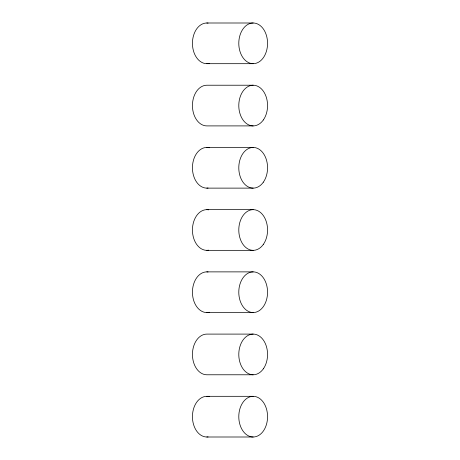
<?xml version="1.0" encoding="UTF-8"?>
<svg xmlns="http://www.w3.org/2000/svg" width="460" height="460" viewBox="0 0 460 460"><rect width="100%" height="100%" fill="white"/><g stroke="black" fill="none" stroke-linecap="round" stroke-linejoin="round"><path stroke-width="0.69" d="M206.822 23L253.178 23A20.343 14.386 -90 0 1 265.633 53.515A20.343 14.386 -90 0 1 240.718 53.515A20.343 14.386 -90 0 1 253.178 23M206.822 63.687L253.178 63.687M253.178 85.221L206.822 85.221A20.343 14.386 -90 0 0 192.441 105.564A20.343 14.386 -90 0 0 206.822 125.902L253.178 125.902M206.822 147.436L253.178 147.436M206.822 188.123L253.178 188.123M206.822 209.656L253.178 209.656M206.822 250.343L253.178 250.343M206.822 271.877L253.178 271.877A20.343 14.386 -90 0 1 265.633 302.392A20.343 14.386 -90 0 1 240.718 302.392A20.343 14.386 -90 0 1 253.178 271.877M206.822 312.564L253.178 312.564M253.178 334.098L206.822 334.098A20.343 14.386 -90 0 0 192.441 354.436A20.343 14.386 -90 0 0 206.822 374.779L253.178 374.779M206.822 396.313L253.178 396.313M206.822 437L253.178 437A20.343 14.386 90 0 0 265.633 406.485A20.343 14.386 90 0 0 240.718 406.485A20.343 14.386 90 0 0 253.178 437M209.323 63.376A20.343 14.386 -90 0 1 192.452 44.235A20.343 14.386 -90 0 1 208.075 23.075M208.075 188.048A20.343 14.386 -90 0 1 192.452 166.888A20.343 14.386 -90 0 1 209.323 147.746M208.702 250.171A20.343 14.386 -90 0 1 192.441 230A20.343 14.386 -90 0 1 208.702 209.829M209.323 312.254A20.343 14.386 -90 0 1 192.452 293.112A20.343 14.386 -90 0 1 208.075 271.952M208.075 436.925A20.343 14.386 90 0 1 192.452 415.765A20.343 14.386 90 0 1 209.323 396.623M263.35 119.945A20.343 14.386 -90 0 0 256.898 85.911A20.343 14.386 -90 0 0 239.28 110.825A20.343 14.386 -90 0 0 263.35 119.945M263.35 182.166A20.343 14.386 -90 0 0 256.898 148.131A20.343 14.386 -90 0 0 239.28 173.046A20.343 14.386 -90 0 0 263.35 182.166M263.35 244.386A20.343 14.386 -90 0 0 256.898 210.352A20.343 14.386 -90 0 0 239.28 235.267A20.343 14.386 -90 0 0 263.35 244.386M263.35 368.822A20.343 14.386 -90 0 0 256.898 334.788A20.343 14.386 -90 0 0 239.28 359.703A20.343 14.386 -90 0 0 263.35 368.822"/></g></svg>
